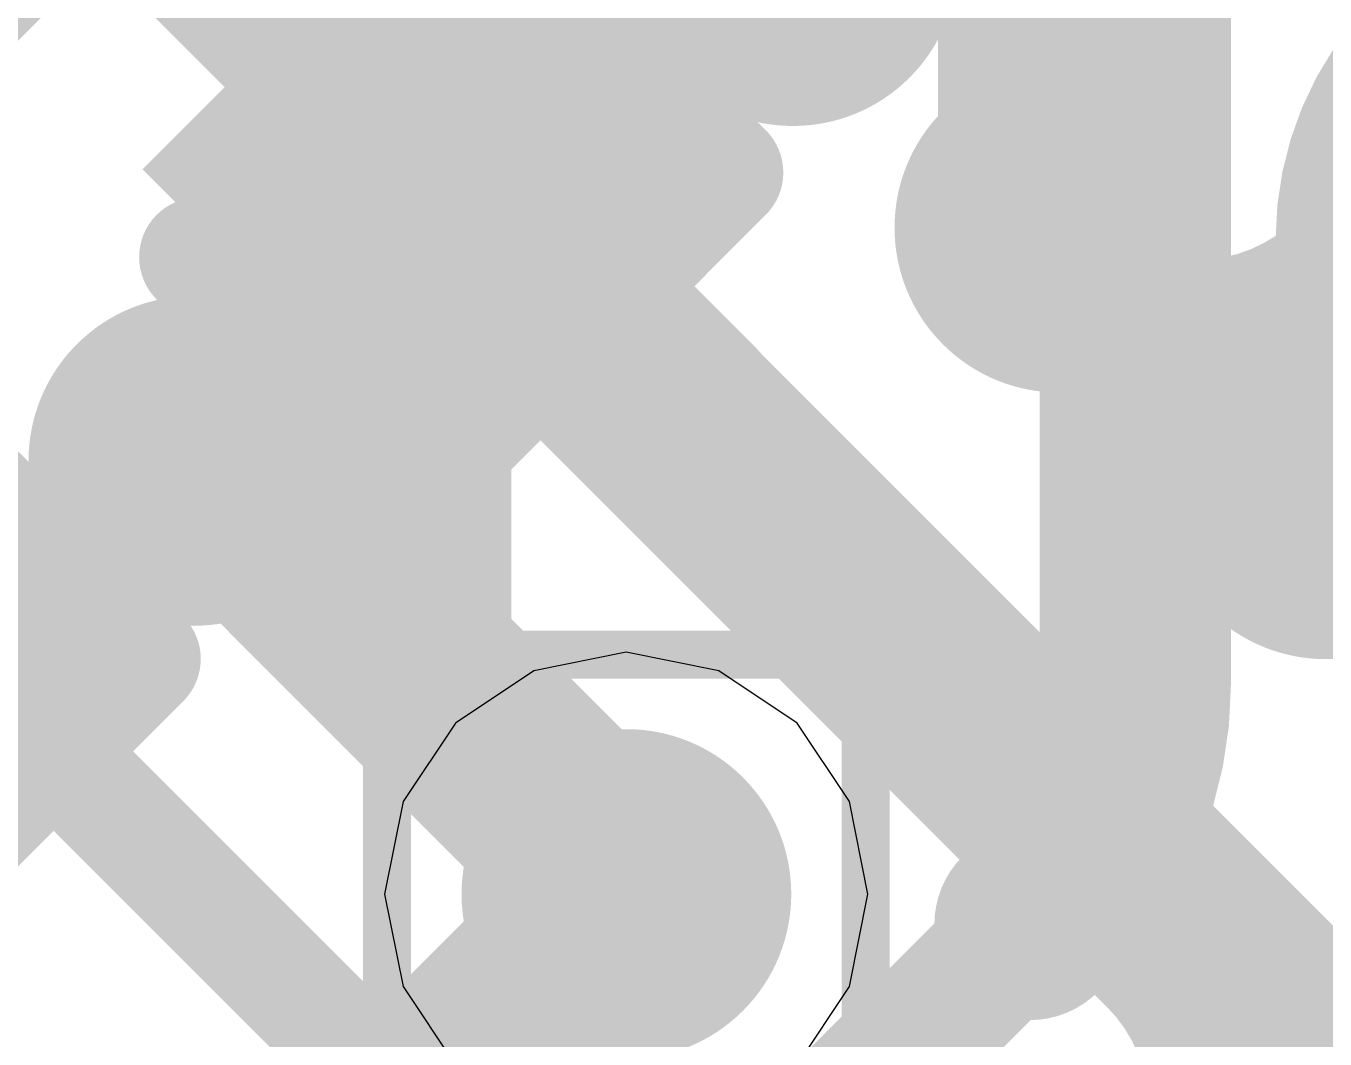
# Model space of a CAD drawing. Header units: inches. Extents: x -6 to 284, y -12 to 154.
# Drawn here: x 58.826 to 60.205, y 11.799 to 12.874 of the extents above; entities that cross this region are included whole.
import ezdxf

# ---------------------------------------------------------------- set-up
doc = ezdxf.new("R2010")
doc.units = ezdxf.units.IN
for name, color, linetype in [('Bottom Layer', 5, 'Continuous'), ('Bottom Overlay', 54, 'Continuous'), ('Bottom Paste', 16, 'Continuous'), ('Bottom Solder', 6, 'Continuous'), ('Drill Drawing', 1, 'Continuous'), ('GND-1', 16, 'Continuous'), ('GND-2', 90, 'Continuous'), ('GND-3', 216, 'Continuous'), ('GND-4', 54, 'Continuous'), ('PWR-1', 156, 'Continuous'), ('PWR-2', 130, 'Continuous'), ('Signal L1', 76, 'Continuous'), ('Signal L2', 6, 'Continuous'), ('Top Layer', 1, 'Continuous'), ('Top Paste', 8, 'Continuous'), ('Top Solder', 216, 'Continuous'), ('Via Holes', 16, 'Continuous')]:
    doc.layers.add(name, color=color, linetype=linetype)

# ---------------------------------------------------------------- blocks, each defined once
blk = doc.blocks.new('BGA_565_15_5_14_4__132')
at = {"layer": 'Top Layer'}
h = blk.add_hatch(color=1, dxfattribs=at)
edge = h.paths.add_edge_path()
edge.add_arc((-7.00000124, 1.20000014), 0.12499848, 0, 360)
h = blk.add_hatch(color=1, dxfattribs=at)
edge = h.paths.add_edge_path()
edge.add_arc((-6.174999079999999, 0.9749993199999999), 0.12499848, 0, 360)
h = blk.add_hatch(color=1, dxfattribs=at)
edge = h.paths.add_edge_path()
edge.add_arc((-7.00000124, 0.8000009399999999), 0.12499848, 0, 360)
h = blk.add_hatch(color=1, dxfattribs=at)
edge = h.paths.add_edge_path()
edge.add_arc((-7.00000124, 0.3999992), 0.12499848, 0, 360)
h = blk.add_hatch(color=1, dxfattribs=at)
edge = h.paths.add_edge_path()
edge.add_arc((-6.174999079999999, 0.32500062), 0.12499848, 0, 360)
at = {"layer": 'Top Paste'}
h = blk.add_hatch(color=8, dxfattribs=at)
edge = h.paths.add_edge_path()
edge.add_arc((-7.00000124, 1.20000014), 0.12499848, 0, 360)
h = blk.add_hatch(color=8, dxfattribs=at)
edge = h.paths.add_edge_path()
edge.add_arc((-6.174999079999999, 0.9749993199999999), 0.12499848, 0, 360)
h = blk.add_hatch(color=8, dxfattribs=at)
edge = h.paths.add_edge_path()
edge.add_arc((-7.00000124, 0.8000009399999999), 0.12499848, 0, 360)
h = blk.add_hatch(color=8, dxfattribs=at)
edge = h.paths.add_edge_path()
edge.add_arc((-7.00000124, 0.3999992), 0.12499848, 0, 360)
h = blk.add_hatch(color=8, dxfattribs=at)
edge = h.paths.add_edge_path()
edge.add_arc((-6.174999079999999, 0.32500062), 0.12499848, 0, 360)
at = {"layer": 'Top Solder'}
h = blk.add_hatch(color=216, dxfattribs=at)
edge = h.paths.add_edge_path()
edge.add_arc((-7.00000124, 1.20000014), 0.17499838, 0, 360)
h = blk.add_hatch(color=216, dxfattribs=at)
edge = h.paths.add_edge_path()
edge.add_arc((-6.174999079999999, 0.9749993199999999), 0.17499838, 0, 360)
h = blk.add_hatch(color=216, dxfattribs=at)
edge = h.paths.add_edge_path()
edge.add_arc((-7.00000124, 0.8000009399999999), 0.17499838, 0, 360)
h = blk.add_hatch(color=216, dxfattribs=at)
edge = h.paths.add_edge_path()
edge.add_arc((-7.00000124, 0.3999992), 0.17499838, 0, 360)
h = blk.add_hatch(color=216, dxfattribs=at)
edge = h.paths.add_edge_path()
edge.add_arc((-6.174999079999999, 0.32500062), 0.17499838, 0, 360)
blk = doc.blocks.new('CAP_0201_B_368')
at = {"layer": 'Bottom Layer'}
for points in [[(-0.44999656, 0.1499997), (-0.14999716, 0.1499997), (-0.14999716, -0.1499997), (-0.44999656, -0.1499997)], [(0.14999716, 0.1499997), (0.44999656, 0.1499997), (0.44999656, -0.1499997), (0.14999716, -0.1499997)]]:
    blk.add_hatch(color=5, dxfattribs=at).paths.add_polyline_path(points)
at = {"layer": 'Bottom Paste'}
for points in [[(-0.44999656, 0.1499997), (-0.14999716, 0.1499997), (-0.14999716, -0.1499997), (-0.44999656, -0.1499997)], [(0.14999716, 0.1499997), (0.44999656, 0.1499997), (0.44999656, -0.1499997), (0.14999716, -0.1499997)]]:
    blk.add_hatch(color=16, dxfattribs=at).paths.add_polyline_path(points)
at = {"layer": 'Bottom Solder'}
for points in [[(-0.50499772, 0.20500086), (-0.094996, 0.20500086), (-0.094996, -0.20500086), (-0.50499772, -0.20500086)], [(0.094996, 0.20500086), (0.50499772, 0.20500086), (0.50499772, -0.20500086), (0.094996, -0.20500086)]]:
    blk.add_hatch(color=6, dxfattribs=at).paths.add_polyline_path(points)
at = {"layer": 'Bottom Overlay'}
for points in [[(-0.2032, 0.2286, 0.127, 0.127, 0), (-0.5334, 0.2286, 0.127, 0.127, 0)], [(-0.5334, 0.2286, 0.127, 0.127, 0), (-0.5334, -0.2286, 0.127, 0.127, 0)], [(0.5334, 0.2286, 0.127, 0.127, 0), (0.2032, 0.2286, 0.127, 0.127, 0)], [(0.5334, 0.2286, 0.127, 0.127, 0), (0.5334, -0.2286, 0.127, 0.127, 0)], [(-0.2032, -0.2286, 0.127, 0.127, 0), (-0.5334, -0.2286, 0.127, 0.127, 0)], [(0.5334, -0.2286, 0.127, 0.127, 0), (0.2032, -0.2286, 0.127, 0.127, 0)]]:
    blk.add_lwpolyline(points, format="xyseb", dxfattribs=at)
for points in [[(-0.5651499999999999, 0.2286, 0.0635, 0.0635, 1), (-0.5016499999999999, 0.2286, 0.0635, 0.0635, 1)], [(-0.5651499999999999, 0.2286, 0.0635, 0.0635, 1), (-0.5016499999999999, 0.2286, 0.0635, 0.0635, 1)], [(-0.23495, 0.2286, 0.0635, 0.0635, 1), (-0.17145, 0.2286, 0.0635, 0.0635, 1)], [(0.17145, 0.2286, 0.0635, 0.0635, 1), (0.23495, 0.2286, 0.0635, 0.0635, 1)], [(0.5016499999999999, 0.2286, 0.0635, 0.0635, 1), (0.5651499999999999, 0.2286, 0.0635, 0.0635, 1)], [(0.5016499999999999, 0.2286, 0.0635, 0.0635, 1), (0.5651499999999999, 0.2286, 0.0635, 0.0635, 1)], [(-0.5651499999999999, -0.2286, 0.0635, 0.0635, 1), (-0.5016499999999999, -0.2286, 0.0635, 0.0635, 1)], [(-0.5651499999999999, -0.2286, 0.0635, 0.0635, 1), (-0.5016499999999999, -0.2286, 0.0635, 0.0635, 1)], [(-0.23495, -0.2286, 0.0635, 0.0635, 1), (-0.17145, -0.2286, 0.0635, 0.0635, 1)], [(0.17145, -0.2286, 0.0635, 0.0635, 1), (0.23495, -0.2286, 0.0635, 0.0635, 1)], [(0.5016499999999999, -0.2286, 0.0635, 0.0635, 1), (0.5651499999999999, -0.2286, 0.0635, 0.0635, 1)], [(0.5016499999999999, -0.2286, 0.0635, 0.0635, 1), (0.5651499999999999, -0.2286, 0.0635, 0.0635, 1)]]:
    blk.add_lwpolyline(points, format="xyseb", close=True, dxfattribs=at)
blk = doc.blocks.new('CAP_0201_B_372')
at = {"layer": 'Bottom Layer'}
for points in [[(-0.44999656, 0.1499997), (-0.14999716, 0.1499997), (-0.14999716, -0.1499997), (-0.44999656, -0.1499997)], [(0.14999716, 0.1499997), (0.44999656, 0.1499997), (0.44999656, -0.1499997), (0.14999716, -0.1499997)]]:
    blk.add_hatch(color=5, dxfattribs=at).paths.add_polyline_path(points)
at = {"layer": 'Bottom Paste'}
for points in [[(-0.44999656, 0.1499997), (-0.14999716, 0.1499997), (-0.14999716, -0.1499997), (-0.44999656, -0.1499997)], [(0.14999716, 0.1499997), (0.44999656, 0.1499997), (0.44999656, -0.1499997), (0.14999716, -0.1499997)]]:
    blk.add_hatch(color=16, dxfattribs=at).paths.add_polyline_path(points)
at = {"layer": 'Bottom Solder'}
for points in [[(-0.50499772, 0.20500086), (-0.094996, 0.20500086), (-0.094996, -0.20500086), (-0.50499772, -0.20500086)], [(0.094996, 0.20500086), (0.50499772, 0.20500086), (0.50499772, -0.20500086), (0.094996, -0.20500086)]]:
    blk.add_hatch(color=6, dxfattribs=at).paths.add_polyline_path(points)
at = {"layer": 'Bottom Overlay'}
for points in [[(-0.5334, 0.2286, 0.127, 0.127, 0), (-0.2032, 0.2286, 0.127, 0.127, 0)], [(-0.5334, -0.2286, 0.127, 0.127, 0), (-0.5334, 0.2286, 0.127, 0.127, 0)], [(0.2032, 0.2286, 0.127, 0.127, 0), (0.5334, 0.2286, 0.127, 0.127, 0)], [(0.5334, -0.2286, 0.127, 0.127, 0), (0.5334, 0.2286, 0.127, 0.127, 0)], [(-0.5334, -0.2286, 0.127, 0.127, 0), (-0.2032, -0.2286, 0.127, 0.127, 0)], [(0.2032, -0.2286, 0.127, 0.127, 0), (0.5334, -0.2286, 0.127, 0.127, 0)]]:
    blk.add_lwpolyline(points, format="xyseb", dxfattribs=at)
for points in [[(-0.5651499999999999, 0.2286, 0.0635, 0.0635, 1), (-0.5016499999999999, 0.2286, 0.0635, 0.0635, 1)], [(-0.5651499999999999, 0.2286, 0.0635, 0.0635, 1), (-0.5016499999999999, 0.2286, 0.0635, 0.0635, 1)], [(-0.23495, 0.2286, 0.0635, 0.0635, 1), (-0.17145, 0.2286, 0.0635, 0.0635, 1)], [(0.17145, 0.2286, 0.0635, 0.0635, 1), (0.23495, 0.2286, 0.0635, 0.0635, 1)], [(0.5016499999999999, 0.2286, 0.0635, 0.0635, 1), (0.5651499999999999, 0.2286, 0.0635, 0.0635, 1)], [(0.5016499999999999, 0.2286, 0.0635, 0.0635, 1), (0.5651499999999999, 0.2286, 0.0635, 0.0635, 1)], [(-0.5651499999999999, -0.2286, 0.0635, 0.0635, 1), (-0.5016499999999999, -0.2286, 0.0635, 0.0635, 1)], [(-0.5651499999999999, -0.2286, 0.0635, 0.0635, 1), (-0.5016499999999999, -0.2286, 0.0635, 0.0635, 1)], [(-0.23495, -0.2286, 0.0635, 0.0635, 1), (-0.17145, -0.2286, 0.0635, 0.0635, 1)], [(0.17145, -0.2286, 0.0635, 0.0635, 1), (0.23495, -0.2286, 0.0635, 0.0635, 1)], [(0.5016499999999999, -0.2286, 0.0635, 0.0635, 1), (0.5651499999999999, -0.2286, 0.0635, 0.0635, 1)], [(0.5016499999999999, -0.2286, 0.0635, 0.0635, 1), (0.5651499999999999, -0.2286, 0.0635, 0.0635, 1)]]:
    blk.add_lwpolyline(points, format="xyseb", close=True, dxfattribs=at)

msp = doc.modelspace()

# ---------------------------------------------------------------- hatches: boundary and pattern name
at = {"layer": 'Bottom Layer'}
h = msp.add_hatch(color=5, dxfattribs=at)
edge = h.paths.add_edge_path()
edge.add_arc((59.4636352, 11.95294282), 0.1499997, 0, 360)
at = {"layer": 'GND-1'}
h = msp.add_hatch(color=16, dxfattribs=at)
edge = h.paths.add_edge_path()
edge.add_arc((59.4636352, 11.95294282), 0.1499997, 0, 360)
at = {"layer": 'GND-2'}
h = msp.add_hatch(color=90, dxfattribs=at)
edge = h.paths.add_edge_path()
edge.add_arc((59.4636352, 11.95294282), 0.1499997, 0, 360)
at = {"layer": 'GND-3'}
h = msp.add_hatch(color=216, dxfattribs=at)
edge = h.paths.add_edge_path()
edge.add_arc((59.4636352, 11.95294282), 0.1499997, 0, 360)
at = {"layer": 'GND-4'}
h = msp.add_hatch(color=54, dxfattribs=at)
edge = h.paths.add_edge_path()
edge.add_arc((59.4636352, 11.95294282), 0.1499997, 0, 360)
at = {"layer": 'PWR-1'}
h = msp.add_hatch(color=156, dxfattribs=at)
edge = h.paths.add_edge_path()
edge.add_arc((59.4636352, 11.95294282), 0.1499997, 0, 360)
at = {"layer": 'PWR-2'}
h = msp.add_hatch(color=130, dxfattribs=at)
edge = h.paths.add_edge_path()
edge.add_arc((59.4636352, 11.95294282), 0.1499997, 0, 360)
at = {"layer": 'Signal L1'}
h = msp.add_hatch(color=76, dxfattribs=at)
edge = h.paths.add_edge_path()
edge.add_arc((59.4636352, 11.95294282), 0.1499997, 0, 360)
at = {"layer": 'Signal L2'}
h = msp.add_hatch(color=6, dxfattribs=at)
edge = h.paths.add_edge_path()
edge.add_arc((59.4636352, 11.95294282), 0.1499997, 0, 360)
at = {"layer": 'Top Layer'}
h = msp.add_hatch(color=1, dxfattribs=at)
edge = h.paths.add_edge_path()
edge.add_arc((59.4636352, 11.95294282), 0.1499997, 0, 360)
at = {"layer": 'Via Holes'}
h = msp.add_hatch(color=7, dxfattribs=at)
edge = h.paths.add_edge_path()
edge.add_arc((59.4636352, 11.95294282), 0.07499858, 0, 360)

# ---------------------------------------------------------------- linework, layer by layer
at = {"layer": 'Bottom Layer'}
for points in [[(60.00383478, 12.17500232, 0.2032, 0.2032, 0), (60.00383478, 13.43187814, 0.2032, 0.2032, 0)], [(59.24013043999999, 12.2026426, 0.2032, 0.2032, 0), (59.24013043999999, 12.72186432, 0.2032, 0.2032, 0)], [(59.24013043999999, 12.2026426, 0.2032, 0.2032, 0), (59.4636352, 11.97913784, 0.2032, 0.2032, 0)], [(60.00383478, 12.17500232, 0.2032, 0.2032, -0.198912367379658), (59.90301964, 11.93160936, 0.2032, 0.2032, 0)], [(59.4636352, 11.95294282, 0.2032, 0.2032, 0), (59.4636352, 11.97913784, 0.2032, 0.2032, 0)], [(59.89224242, 11.92083468, 0.2032, 0.2032, 0), (59.90301964, 11.9316119, 0.2032, 0.2032, 0)], [(57.92914754, 9.9577398, 0.14478, 0.14478, 0), (59.89224242, 11.92083468, 0.14478, 0.14478, 0)]]:
    msp.add_lwpolyline(points, format="xyseb", dxfattribs=at)
for points in [[(59.18933043999999, 12.72186432, 0.1016, 0.1016, 1), (59.29093043999999, 12.72186432, 0.1016, 0.1016, 1)], [(59.18933043999999, 12.2026426, 0.1016, 0.1016, 1), (59.29093043999999, 12.2026426, 0.1016, 0.1016, 1)], [(59.18933043999999, 12.2026426, 0.1016, 0.1016, 1), (59.29093043999999, 12.2026426, 0.1016, 0.1016, 1)], [(59.95303478, 12.17500232, 0.1016, 0.1016, 1), (60.05463477999999, 12.17500232, 0.1016, 0.1016, 1)], [(59.95303478, 12.17500232, 0.1016, 0.1016, 1), (60.05463477999999, 12.17500232, 0.1016, 0.1016, 1)], [(59.41283519999999, 11.97913784, 0.1016, 0.1016, 1), (59.51443519999999, 11.97913784, 0.1016, 0.1016, 1)], [(59.41283519999999, 11.97913784, 0.1016, 0.1016, 1), (59.51443519999999, 11.97913784, 0.1016, 0.1016, 1)], [(59.41283519999999, 11.95294282, 0.1016, 0.1016, 1), (59.51443519999999, 11.95294282, 0.1016, 0.1016, 1)], [(59.85221963999999, 11.9316119, 0.1016, 0.1016, 1), (59.95381964, 11.9316119, 0.1016, 0.1016, 1)], [(59.85221963999999, 11.93160936, 0.1016, 0.1016, 1), (59.95381964, 11.93160936, 0.1016, 0.1016, 1)], [(59.84144241999999, 11.92083468, 0.1016, 0.1016, 1), (59.94304241999999, 11.92083468, 0.1016, 0.1016, 1)], [(59.85604742, 11.92083468, 0.07239, 0.07239, 1), (59.92843741999999, 11.92083468, 0.07239, 0.07239, 1)]]:
    msp.add_lwpolyline(points, format="xyseb", close=True, dxfattribs=at)
at = {"layer": 'Drill Drawing'}
for points in [[(59.20963519999999, 12.20694282, 0.0508, 0.0508, 0), (59.71763519999999, 12.20694282, 0.0508, 0.0508, 0)], [(59.20963519999999, 11.69894282, 0.0508, 0.0508, 0), (59.20963519999999, 12.20694282, 0.0508, 0.0508, 0)], [(59.71763519999999, 11.69894282, 0.0508, 0.0508, 0), (59.71763519999999, 12.20694282, 0.0508, 0.0508, 0)]]:
    msp.add_lwpolyline(points, format="xyseb", dxfattribs=at)
for points in [[(59.1969352, 12.20694282, 0.0254, 0.0254, 1), (59.2223352, 12.20694282, 0.0254, 0.0254, 1)], [(59.1969352, 12.20694282, 0.0254, 0.0254, 1), (59.2223352, 12.20694282, 0.0254, 0.0254, 1)], [(59.7049352, 12.20694282, 0.0254, 0.0254, 1), (59.7303352, 12.20694282, 0.0254, 0.0254, 1)], [(59.7049352, 12.20694282, 0.0254, 0.0254, 1), (59.7303352, 12.20694282, 0.0254, 0.0254, 1)]]:
    msp.add_lwpolyline(points, format="xyseb", close=True, dxfattribs=at)
at = {"layer": 'PWR-1'}
for p, q in [((59.4636352, 12.20947266), (59.36546674, 12.18994514)), ((59.56180366, 12.18994514), (59.4636352, 12.20947266)), ((59.36546674, 12.18994514), (59.2822411, 12.13433692)), ((59.6450293, 12.13433692), (59.56180366, 12.18994514)), ((59.2822411, 12.13433692), (59.22663288, 12.05111128)), ((59.70063751999999, 12.05111128), (59.6450293, 12.13433692)), ((59.22663288, 12.05111128), (59.20710535999999, 11.95294282)), ((59.72016503999999, 11.95294282), (59.70063751999999, 12.05111128)), ((59.20710535999999, 11.95294282), (59.22663288, 11.85477436)), ((59.70063751999999, 11.85477436), (59.72016503999999, 11.95294282)), ((59.22663288, 11.85477436), (59.2822411, 11.77154872)), ((59.6450293, 11.77154872), (59.70063751999999, 11.85477436))]:
    msp.add_line(p, q, dxfattribs=at)
at = {"layer": 'PWR-2'}
for p, q in [((59.4636352, 12.20947266), (59.36546674, 12.18994514)), ((59.56180366, 12.18994514), (59.4636352, 12.20947266)), ((59.36546674, 12.18994514), (59.2822411, 12.13433692)), ((59.6450293, 12.13433692), (59.56180366, 12.18994514)), ((59.2822411, 12.13433692), (59.22663288, 12.05111128)), ((59.70063751999999, 12.05111128), (59.6450293, 12.13433692)), ((59.22663288, 12.05111128), (59.20710535999999, 11.95294282)), ((59.72016503999999, 11.95294282), (59.70063751999999, 12.05111128)), ((59.20710535999999, 11.95294282), (59.22663288, 11.85477436)), ((59.70063751999999, 11.85477436), (59.72016503999999, 11.95294282)), ((59.22663288, 11.85477436), (59.2822411, 11.77154872)), ((59.6450293, 11.77154872), (59.70063751999999, 11.85477436))]:
    msp.add_line(p, q, dxfattribs=at)
at = {"layer": 'Signal L2'}
for points in [[(59.85426434, 12.77904734, 0.11938, 0.11938, 0), (59.85426434, 12.98263342, 0.11938, 0.11938, 0)], [(59.20373732, 12.78380476, 0.11938, 0.11938, -0.198912367379658), (59.27179662, 12.94811482, 0.11938, 0.11938, 0)], [(59.27154261999999, 12.61974616, 0.11938, 0.11938, -0.1985085822645302), (59.20373732, 12.78380476, 0.11938, 0.11938, 0)], [(60.28098434, 12.77904734, 0.11938, 0.11938, -0.9999999999999999), (59.85426434, 12.77904734, 0.11938, 0.11938, 0)], [(59.27179916, 12.61948962, 0.11938, 0.11938, -0.0003884469710404741), (59.27154261999999, 12.61974616, 0.11938, 0.11938, 0)], [(59.27179916, 12.61948962, 0.11938, 0.11938, 0), (60.01683195999999, 11.87445682, 0.11938, 0.11938, 0)], [(58.51039606, 12.44978714, 0.11938, 0.11938, 0), (59.29999315999999, 11.66019258, 0.11938, 0.11938, 0)], [(60.01683195999999, 11.87445682, 0.11938, 0.11938, -0.0002056634718927702), (60.01695134, 11.87433744, 0.11938, 0.11938, 0)], [(60.01695134, 11.87433744, 0.11938, 0.11938, -0.1986965882207099), (60.07638734, 11.73067758, 0.11938, 0.11938, 0)]]:
    msp.add_lwpolyline(points, format="xyseb", dxfattribs=at)
for points in [[(59.17389232, 12.78380476, 0.05969, 0.05969, 1), (59.23358232, 12.78380476, 0.05969, 0.05969, 1)], [(59.17389232, 12.78380476, 0.05969, 0.05969, 1), (59.23358232, 12.78380476, 0.05969, 0.05969, 1)], [(59.82441934000001, 12.77904734, 0.05969, 0.05969, 1), (59.88410934, 12.77904734, 0.05969, 0.05969, 1)], [(59.82441934000001, 12.77904734, 0.05969, 0.05969, 1), (59.88410934, 12.77904734, 0.05969, 0.05969, 1)], [(59.24169762, 12.61974616, 0.05969, 0.05969, 1), (59.30138762, 12.61974616, 0.05969, 0.05969, 1)], [(59.24169762, 12.61974616, 0.05969, 0.05969, 1), (59.30138762, 12.61974616, 0.05969, 0.05969, 1)], [(59.24195415999999, 12.61948962, 0.05969, 0.05969, 1), (59.30164416, 12.61948962, 0.05969, 0.05969, 1)], [(59.24195415999999, 12.61948962, 0.05969, 0.05969, 1), (59.30164416, 12.61948962, 0.05969, 0.05969, 1)], [(59.98698696, 11.87445682, 0.05969, 0.05969, 1), (60.04667696, 11.87445682, 0.05969, 0.05969, 1)], [(59.98698696, 11.87445682, 0.05969, 0.05969, 1), (60.04667696, 11.87445682, 0.05969, 0.05969, 1)], [(59.98710634, 11.87433744, 0.05969, 0.05969, 1), (60.04679634, 11.87433744, 0.05969, 0.05969, 1)], [(59.98710634, 11.87433744, 0.05969, 0.05969, 1), (60.04679634, 11.87433744, 0.05969, 0.05969, 1)]]:
    msp.add_lwpolyline(points, format="xyseb", close=True, dxfattribs=at)
at = {"layer": 'Top Layer'}
for points in [[(58.8734916, 13.11655492, 0.2032, 0.2032, 0), (59.22034637999999, 12.76970014, 0.2032, 0.2032, 0)], [(59.92335488, 12.79504172, 0.10668, 0.10668, -0.198912367379658), (60.01884871999999, 13.02558482, 0.10668, 0.10668, 0)], [(59.46964738, 12.77198106, 0.1778, 0.1778, 0), (59.64051063999999, 12.9428367, 0.1778, 0.1778, 0)], [(59.13824596, 12.84488668, 0.1778, 0.1778, -0.3944681416560908), (59.13034656, 12.59178584, 0.1778, 0.1778, 0)], [(60.20620166, 12.64796048, 0.10668, 0.10668, -0.1983146510155226), (60.29703205999999, 12.86667988, 0.10668, 0.10668, 0)], [(59.22034637999999, 12.76970014, 0.2032, 0.2032, 0), (59.26174837999999, 12.72829814, 0.2032, 0.2032, 0)], [(59.46941624, 12.77196328, 0.1778, 0.1778, -0.2855420055489611), (59.22034637999999, 12.76970014, 0.1778, 0.1778, 0)], [(59.43916229999999, 12.55089438, 0.1778, 0.1778, -0.3342041675510148), (59.46950006, 12.77183374, 0.1778, 0.1778, 0)], [(59.44460552, 12.7469392, 0.1778, 0.1778, 0), (59.46950006, 12.77183374, 0.1778, 0.1778, 0)], [(59.46958641999999, 12.7720725, 0.1778, 0.1778, -0.0002116942626932581), (59.46941624, 12.77196328, 0.1778, 0.1778, 0)], [(59.46950006, 12.77183374, 0.1778, 0.1778, 0), (59.46964738, 12.77198106, 0.1778, 0.1778, 0)], [(59.46950006, 12.77183374, 0.1778, 0.1778, 0), (59.46964484, 12.77197852, 0.1778, 0.1778, 0)], [(59.46950006, 12.77183374, 0.1778, 0.1778, -0.0002756224444213062), (59.46964484, 12.77197852, 0.1778, 0.1778, 0)], [(59.46964484, 12.77197852, 0.1778, 0.1778, 0), (59.46964738, 12.77198106, 0.1778, 0.1778, 0)], [(59.92335488, 12.65999246, 0.10668, 0.10668, 0), (59.92335488, 12.79504172, 0.10668, 0.10668, 0)], [(59.16828908, 12.57683794, 0.254, 0.254, 0), (59.2907501, 12.69929896, 0.254, 0.254, 0)], [(59.16828908, 12.57683794, 0.1778, 0.1778, 0), (59.2907501, 12.69929896, 0.1778, 0.1778, 0)], [(59.34387673999999, 12.64617994, 0.2032, 0.2032, 0), (59.43916229999999, 12.55089438, 0.2032, 0.2032, 0)], [(59.13040497999999, 12.5916944, 0.1778, 0.1778, -0.3511543973849758), (59.42357431999999, 12.55955832, 0.1778, 0.1778, 0)], [(59.00401458, 12.41256344, 0.254, 0.254, 0), (59.16828908, 12.57683794, 0.254, 0.254, 0)], [(60.20619658, 12.37715076, 0.10668, 0.10668, 0), (60.20620166, 12.64796048, 0.10668, 0.10668, 0)], [(59.16828908, 12.57683794, 0.1778, 0.1778, -0.3186711381002978), (59.43739446, 12.53131098, 0.1778, 0.1778, 0)], [(59.00411364, 12.4126625, 0.1778, 0.1778, 0), (59.16828908, 12.57683794, 0.1778, 0.1778, 0)], [(59.14422511999999, 12.56344706, 0.1778, 0.1778, -0.02921411846282241), (59.16828908, 12.57683794, 0.1778, 0.1778, 0)], [(58.99861961999999, 12.4179965, 0.1778, 0.1778, 0), (59.14380601999999, 12.56318036, 0.1778, 0.1778, 0)], [(59.43916229999999, 12.55089438, 0.2032, 0.2032, 0), (59.5293831, 12.46067358, 0.2032, 0.2032, 0)], [(59.46174798, 12.51888022, 0.1778, 0.1778, -0.05296403323745105), (59.43916229999999, 12.55089438, 0.1778, 0.1778, 0)], [(59.46076499999999, 12.52876082, 0.2032, 0.2032, 0), (60.9083237, 11.08120212, 0.2032, 0.2032, 0)], [(59.00401458, 12.41256344, 0.2032, 0.2032, 0), (59.4636352, 11.95294282, 0.2032, 0.2032, 0)], [(58.99860184, 12.41797618, 0.1778, 0.1778, 0), (58.99861961999999, 12.4179965, 0.1778, 0.1778, 0)], [(59.00411364, 12.41250248, 0.1778, 0.1778, 0), (59.00411364, 12.4126625, 0.1778, 0.1778, 0)], [(60.20619658, 12.37715076, 0.10668, 0.10668, 0), (60.20620419999999, 12.3771406, 0.10668, 0.10668, 0)], [(59.11560694, 11.60491456, 0.2032, 0.2032, 0), (59.4636352, 11.95294282, 0.2032, 0.2032, 0)]]:
    msp.add_lwpolyline(points, format="xyseb", dxfattribs=at)
for points in [[(59.59606063999999, 12.9428367, 0.08889999999999999, 0.08889999999999999, 1), (59.68496064, 12.9428367, 0.08889999999999999, 0.08889999999999999, 1)], [(59.09379595999999, 12.84488668, 0.08889999999999999, 0.08889999999999999, 1), (59.18269596, 12.84488668, 0.08889999999999999, 0.08889999999999999, 1)], [(59.16954638, 12.76970014, 0.1016, 0.1016, 1), (59.27114638, 12.76970014, 0.1016, 0.1016, 1)], [(59.16954638, 12.76970014, 0.1016, 0.1016, 1), (59.27114638, 12.76970014, 0.1016, 0.1016, 1)], [(59.17589637999999, 12.76970014, 0.08889999999999999, 0.08889999999999999, 1), (59.26479638, 12.76970014, 0.08889999999999999, 0.08889999999999999, 1)], [(59.42496623999999, 12.77196328, 0.08889999999999999, 0.08889999999999999, 1), (59.51386624, 12.77196328, 0.08889999999999999, 0.08889999999999999, 1)], [(59.42496623999999, 12.77196328, 0.08889999999999999, 0.08889999999999999, 1), (59.51386624, 12.77196328, 0.08889999999999999, 0.08889999999999999, 1)], [(59.42505006, 12.77183374, 0.08889999999999999, 0.08889999999999999, 1), (59.51395006, 12.77183374, 0.08889999999999999, 0.08889999999999999, 1)], [(59.42505006, 12.77183374, 0.08889999999999999, 0.08889999999999999, 1), (59.51395006, 12.77183374, 0.08889999999999999, 0.08889999999999999, 1)], [(59.42505006, 12.77183374, 0.08889999999999999, 0.08889999999999999, 1), (59.51395006, 12.77183374, 0.08889999999999999, 0.08889999999999999, 1)], [(59.42505006, 12.77183374, 0.08889999999999999, 0.08889999999999999, 1), (59.51395006, 12.77183374, 0.08889999999999999, 0.08889999999999999, 1)], [(59.42505006, 12.77183374, 0.08889999999999999, 0.08889999999999999, 1), (59.51395006, 12.77183374, 0.08889999999999999, 0.08889999999999999, 1)], [(59.42513641999999, 12.7720725, 0.08889999999999999, 0.08889999999999999, 1), (59.51403642, 12.7720725, 0.08889999999999999, 0.08889999999999999, 1)], [(59.42519484, 12.77197852, 0.08889999999999999, 0.08889999999999999, 1), (59.51409484, 12.77197852, 0.08889999999999999, 0.08889999999999999, 1)], [(59.42519484, 12.77197852, 0.08889999999999999, 0.08889999999999999, 1), (59.51409484, 12.77197852, 0.08889999999999999, 0.08889999999999999, 1)], [(59.42519484, 12.77197852, 0.08889999999999999, 0.08889999999999999, 1), (59.51409484, 12.77197852, 0.08889999999999999, 0.08889999999999999, 1)], [(59.42519738, 12.77198106, 0.08889999999999999, 0.08889999999999999, 1), (59.51409738, 12.77198106, 0.08889999999999999, 0.08889999999999999, 1)], [(59.42519738, 12.77198106, 0.08889999999999999, 0.08889999999999999, 1), (59.51409738, 12.77198106, 0.08889999999999999, 0.08889999999999999, 1)], [(59.42519738, 12.77198106, 0.08889999999999999, 0.08889999999999999, 1), (59.51409738, 12.77198106, 0.08889999999999999, 0.08889999999999999, 1)], [(59.89668488, 12.79504172, 0.05333999999999999, 0.05333999999999999, 1), (59.95002487999999, 12.79504172, 0.05333999999999999, 0.05333999999999999, 1)], [(59.89668488, 12.79504172, 0.05333999999999999, 0.05333999999999999, 1), (59.95002487999999, 12.79504172, 0.05333999999999999, 0.05333999999999999, 1)], [(59.21094838, 12.72829814, 0.1016, 0.1016, 1), (59.31254838, 12.72829814, 0.1016, 0.1016, 1)], [(59.22725009999999, 12.69929896, 0.127, 0.127, 1), (59.35425009999999, 12.69929896, 0.127, 0.127, 1)], [(59.40015552, 12.7469392, 0.08889999999999999, 0.08889999999999999, 1), (59.48905551999999, 12.7469392, 0.08889999999999999, 0.08889999999999999, 1)], [(59.2463001, 12.69929896, 0.08889999999999999, 0.08889999999999999, 1), (59.33520009999999, 12.69929896, 0.08889999999999999, 0.08889999999999999, 1)], [(59.29307674, 12.64617994, 0.1016, 0.1016, 1), (59.39467674, 12.64617994, 0.1016, 0.1016, 1)], [(59.89668488, 12.65999246, 0.05333999999999999, 0.05333999999999999, 1), (59.95002487999999, 12.65999246, 0.05333999999999999, 0.05333999999999999, 1)], [(59.10478907999999, 12.57683794, 0.127, 0.127, 1), (59.23178908, 12.57683794, 0.127, 0.127, 1)], [(59.10478907999999, 12.57683794, 0.127, 0.127, 1), (59.23178908, 12.57683794, 0.127, 0.127, 1)], [(60.17953165999999, 12.64796048, 0.05333999999999999, 0.05333999999999999, 1), (60.23287165999999, 12.64796048, 0.05333999999999999, 0.05333999999999999, 1)], [(60.17953165999999, 12.64796048, 0.05333999999999999, 0.05333999999999999, 1), (60.23287165999999, 12.64796048, 0.05333999999999999, 0.05333999999999999, 1)], [(59.08589655999999, 12.59178584, 0.08889999999999999, 0.08889999999999999, 1), (59.17479656, 12.59178584, 0.08889999999999999, 0.08889999999999999, 1)], [(59.08595498, 12.5916944, 0.08889999999999999, 0.08889999999999999, 1), (59.17485497999999, 12.5916944, 0.08889999999999999, 0.08889999999999999, 1)], [(59.12383907999999, 12.57683794, 0.08889999999999999, 0.08889999999999999, 1), (59.21273908, 12.57683794, 0.08889999999999999, 0.08889999999999999, 1)], [(59.12383907999999, 12.57683794, 0.08889999999999999, 0.08889999999999999, 1), (59.21273908, 12.57683794, 0.08889999999999999, 0.08889999999999999, 1)], [(59.12383907999999, 12.57683794, 0.08889999999999999, 0.08889999999999999, 1), (59.21273908, 12.57683794, 0.08889999999999999, 0.08889999999999999, 1)], [(59.12383907999999, 12.57683794, 0.08889999999999999, 0.08889999999999999, 1), (59.21273908, 12.57683794, 0.08889999999999999, 0.08889999999999999, 1)], [(59.09935601999999, 12.56318036, 0.08889999999999999, 0.08889999999999999, 1), (59.18825602, 12.56318036, 0.08889999999999999, 0.08889999999999999, 1)], [(59.09977512, 12.56344706, 0.08889999999999999, 0.08889999999999999, 1), (59.18867511999999, 12.56344706, 0.08889999999999999, 0.08889999999999999, 1)], [(59.37912432, 12.55955832, 0.08889999999999999, 0.08889999999999999, 1), (59.46802432, 12.55955832, 0.08889999999999999, 0.08889999999999999, 1)], [(59.3883623, 12.55089438, 0.1016, 0.1016, 1), (59.4899623, 12.55089438, 0.1016, 0.1016, 1)], [(59.3883623, 12.55089438, 0.1016, 0.1016, 1), (59.4899623, 12.55089438, 0.1016, 0.1016, 1)], [(59.39471229999999, 12.55089438, 0.08889999999999999, 0.08889999999999999, 1), (59.48361229999999, 12.55089438, 0.08889999999999999, 0.08889999999999999, 1)], [(59.39471229999999, 12.55089438, 0.08889999999999999, 0.08889999999999999, 1), (59.48361229999999, 12.55089438, 0.08889999999999999, 0.08889999999999999, 1)], [(59.39294445999999, 12.53131098, 0.08889999999999999, 0.08889999999999999, 1), (59.48184446, 12.53131098, 0.08889999999999999, 0.08889999999999999, 1)], [(59.409965, 12.52876082, 0.1016, 0.1016, 1), (59.511565, 12.52876082, 0.1016, 0.1016, 1)], [(59.41729798, 12.51888022, 0.08889999999999999, 0.08889999999999999, 1), (59.50619798, 12.51888022, 0.08889999999999999, 0.08889999999999999, 1)], [(59.4785831, 12.46067358, 0.1016, 0.1016, 1), (59.5801831, 12.46067358, 0.1016, 0.1016, 1)], [(58.94051458, 12.41256344, 0.127, 0.127, 1), (59.06751457999999, 12.41256344, 0.127, 0.127, 1)], [(58.95321458, 12.41256344, 0.1016, 0.1016, 1), (59.05481458, 12.41256344, 0.1016, 0.1016, 1)], [(58.95415184, 12.41797618, 0.08889999999999999, 0.08889999999999999, 1), (59.04305184, 12.41797618, 0.08889999999999999, 0.08889999999999999, 1)], [(58.95416961999999, 12.4179965, 0.08889999999999999, 0.08889999999999999, 1), (59.04306962, 12.4179965, 0.08889999999999999, 0.08889999999999999, 1)], [(58.95416961999999, 12.4179965, 0.08889999999999999, 0.08889999999999999, 1), (59.04306962, 12.4179965, 0.08889999999999999, 0.08889999999999999, 1)], [(58.95966364, 12.4126625, 0.08889999999999999, 0.08889999999999999, 1), (59.04856364, 12.4126625, 0.08889999999999999, 0.08889999999999999, 1)], [(58.95966364, 12.4126625, 0.08889999999999999, 0.08889999999999999, 1), (59.04856364, 12.4126625, 0.08889999999999999, 0.08889999999999999, 1)], [(58.95966364, 12.41250248, 0.08889999999999999, 0.08889999999999999, 1), (59.04856364, 12.41250248, 0.08889999999999999, 0.08889999999999999, 1)], [(60.17952657999999, 12.37715076, 0.05333999999999999, 0.05333999999999999, 1), (60.23286657999999, 12.37715076, 0.05333999999999999, 0.05333999999999999, 1)], [(60.17952657999999, 12.37715076, 0.05333999999999999, 0.05333999999999999, 1), (60.23286657999999, 12.37715076, 0.05333999999999999, 0.05333999999999999, 1)], [(60.1795342, 12.3771406, 0.05333999999999999, 0.05333999999999999, 1), (60.2328742, 12.3771406, 0.05333999999999999, 0.05333999999999999, 1)], [(59.41283519999999, 11.95294282, 0.1016, 0.1016, 1), (59.51443519999999, 11.95294282, 0.1016, 0.1016, 1)], [(59.41283519999999, 11.95294282, 0.1016, 0.1016, 1), (59.51443519999999, 11.95294282, 0.1016, 0.1016, 1)]]:
    msp.add_lwpolyline(points, format="xyseb", close=True, dxfattribs=at)

# ---------------------------------------------------------------- block references
for name, p, rotation in [('BGA_565_15_5_14_4__132', (54.40792014, 8.2759296), 225), ('CAP_0201_B_368', (59.0279998, 12.93399496), 135), ('CAP_0201_B_372', (58.40964442, 12.4178949), 315)]:
    msp.add_blockref(name, p, dxfattribs=dict(rotation=rotation))

doc.saveas('drawing.dxf')
